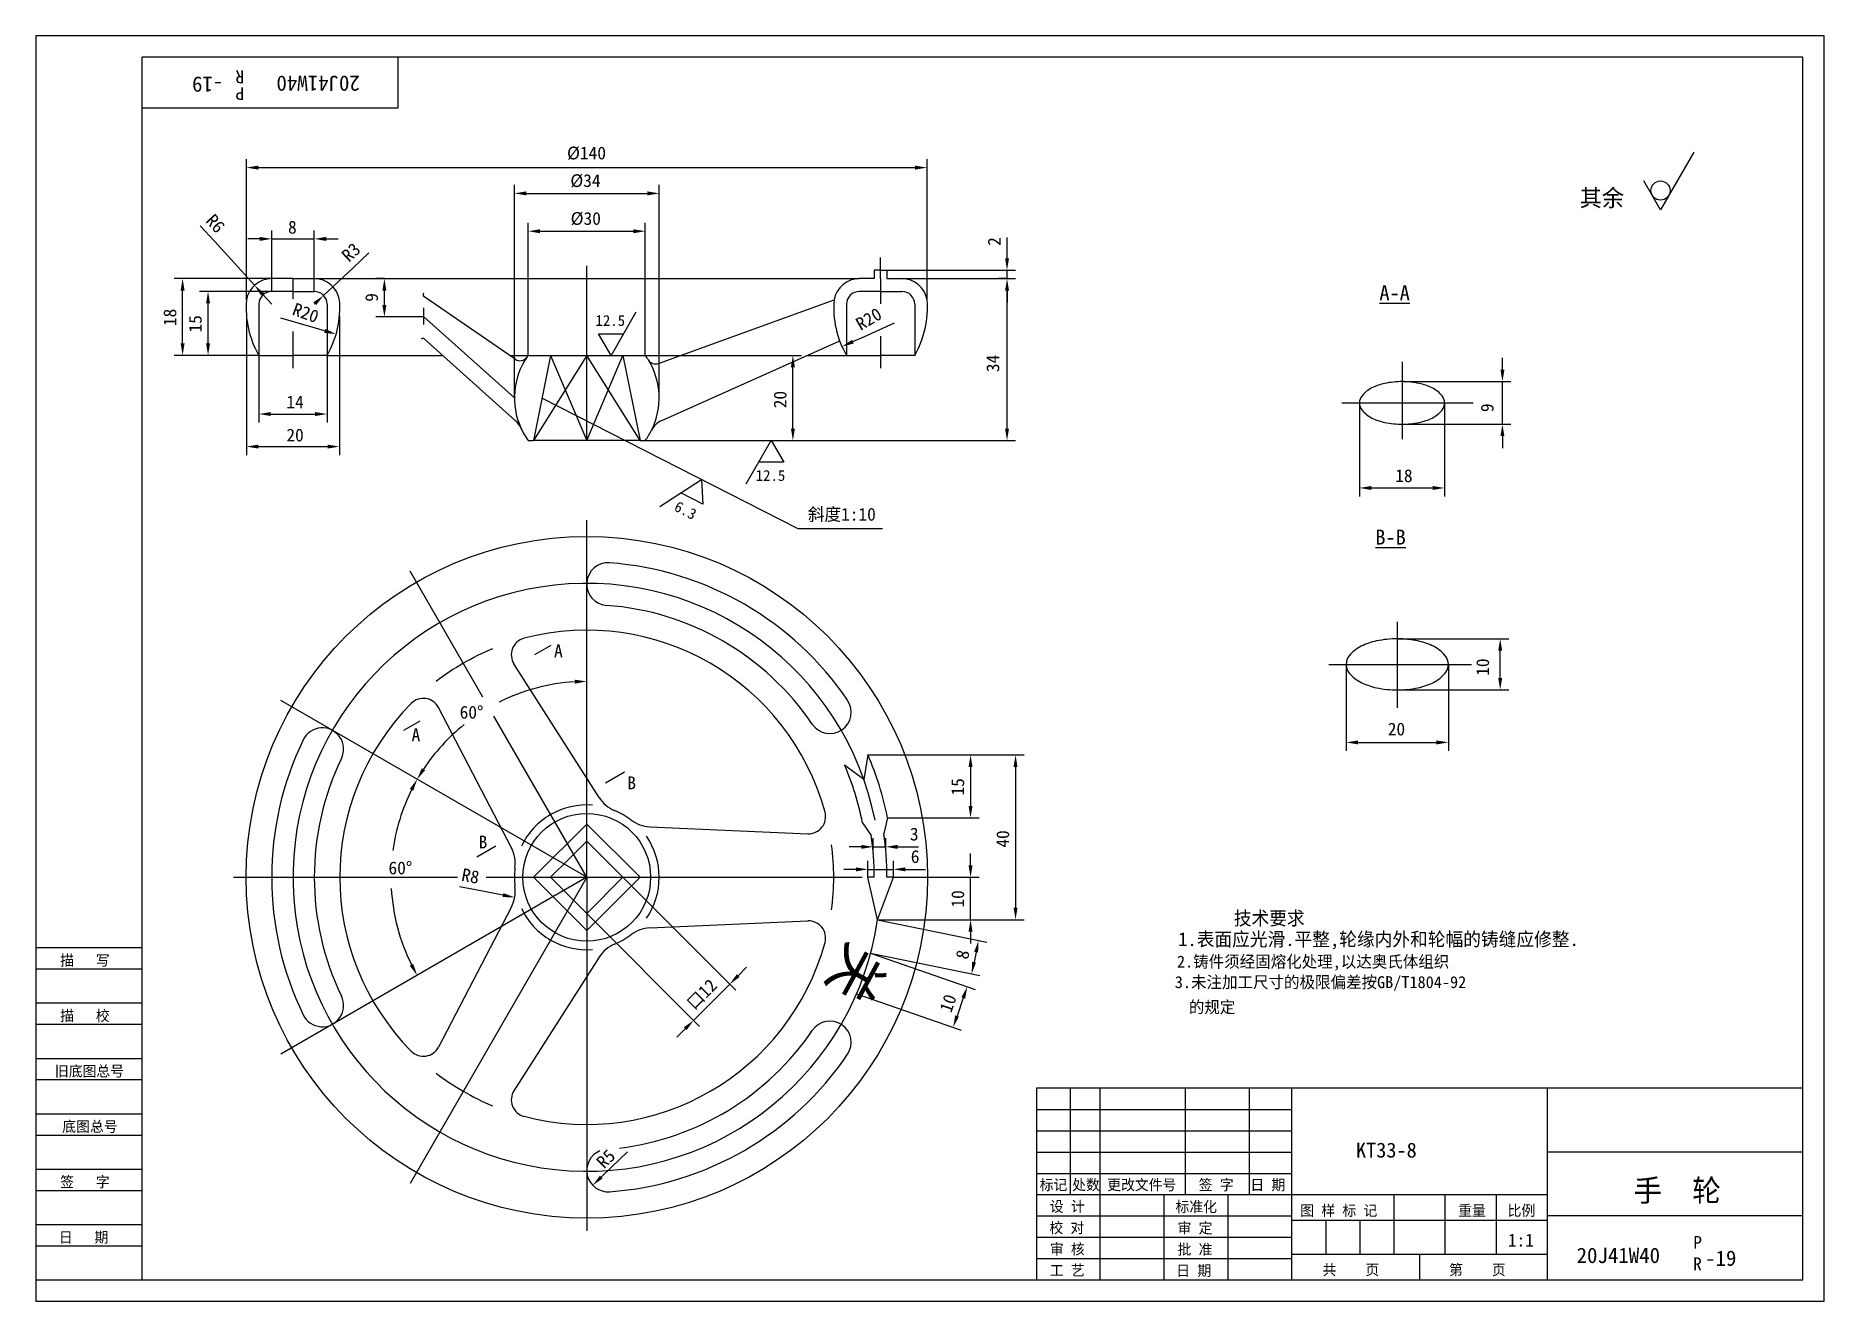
# Model space of a CAD drawing. Header units: metres. Extents: x 0 to 420, y 0 to 297.
import ezdxf

# ---------------------------------------------------------------- set-up
doc = ezdxf.new("R2010")
doc.units = ezdxf.units.M
for name, color, linetype in [('B', 3, 'Continuous'), ('C', 6, 'Continuous'), ('D', 1, 'Continuous'), ('FL', 5, 'Continuous'), ('T', 7, 'Continuous'), ('TL', 4, 'Continuous')]:
    doc.layers.add(name, color=color, linetype=linetype)

# ---------------------------------------------------------------- blocks, each defined once
blk = doc.blocks.new('TUKUN3')
at = {"layer": 'FL'}
for p, q in [((0, 297), (0, 0)), ((420, 297), (0, 297)), ((420, 0), (420, 297)), ((0, 78), (25, 78)), ((0, 70), (25, 70)), ((0, 65), (25, 65)), ((0, 57), (25, 57)), ((0, 52), (25, 52)), ((243, 25), (243, 50)), ((250, 5), (250, 50)), ((270, 25), (270, 50)), ((285, 25), (285, 50)), ((0, 44), (25, 44)), ((235, 45), (295, 45)), ((0, 39), (25, 39)), ((235, 40), (295, 40)), ((235, 35), (295, 35)), ((0, 31), (25, 31)), ((235, 30), (295, 30)), ((0, 26), (25, 26)), ((280, 5), (280, 25)), ((0, 18), (25, 18)), ((235, 20), (295, 20)), ((0, 13), (25, 13)), ((235, 15), (295, 15)), ((235, 10), (295, 10)), ((0, 0), (420, 0))]:
    blk.add_line(p, q, dxfattribs=at)
at = {"layer": 'TL'}
for p, q in [((25, 5), (25, 292)), ((415, 292), (25, 292)), ((85, 292), (85, 280)), ((415, 5), (415, 292)), ((85, 280), (25, 280)), ((0, 83), (25, 83)), ((235, 50), (235, 5)), ((415, 50), (235, 50)), ((295, 5), (295, 50)), ((355, 5), (355, 50)), ((415, 35), (355, 35)), ((355, 25), (235, 25)), ((265, 5), (265, 25)), ((319, 11), (319, 25)), ((331, 11), (331, 25)), ((343, 11), (343, 25)), ((295, 19), (355, 19)), ((303, 11), (303, 19)), ((311, 11), (311, 19)), ((415, 20), (355, 20)), ((355, 11), (295, 11)), ((325, 5), (325, 11)), ((0, 5), (415, 5))]:
    blk.add_line(p, q, dxfattribs=at)
at = {"layer": 'T'}
for s, p in [('描   写', (5.74, 78.76)), ('描   校', (5.74, 65.76)), ('旧底图总号', (4.49, 52.76)), ('底图总号', (6.22, 39.76)), ('签   字', (5.74, 26.76)), ('标记', (235.75, 26.07)), ('处数', (243.38, 26.07)), ('更改文件号', (251.61, 26.07)), ('签 字', (273.1, 26.07)), ('日 期', (285.23, 26.07)), ('设 计', (238.14, 20.99)), ('标准化', (267.65, 20.93)), ('图 样 标 记', (296.95, 20.04)), ('重量', (334.03, 20.04)), ('比例', (345.64, 20.04)), ('校 对', (238.05, 15.99)), ('审 定', (268.13, 15.93)), ('日   期', (5.45, 13.76)), ('审 核', (238.14, 10.99)), ('批 准', (268.13, 10.93)), ('工 艺', (238.14, 5.99)), ('日 期', (267.84, 5.93)), ('共    页', (302.18, 6.13)), ('第    页', (331.9, 6.13))]:
    blk.add_text(s, height=2.5, dxfattribs=at).set_placement(p)

msp = doc.modelspace()

# ---------------------------------------------------------------- linework, layer by layer
at = {"layer": 'B'}
for p, q in [((116.9, 99.49), (129.4, 111.99)), ((129.4, 111.99), (141.9, 99.49)), ((129.4, 86.99), (116.9, 99.49)), ((141.9, 99.49), (129.4, 86.99))]:
    msp.add_line(p, q, dxfattribs=at)
at = {"layer": 'C'}
for p, q in [((198.4, 240), (198.4, 245)), ((60.4, 240), (60.4, 235.23)), ((129.4, 222), (129.4, 243)), ((198.4, 240), (198.4, 234.12)), ((91.12, 231), (112.4, 212)), ((60.4, 227.6), (60.4, 219)), ((198.4, 226.5), (198.4, 219)), ((320.85, 220.5), (320.85, 202.33)), ((306.75, 210.83), (337.58, 210.83)), ((129.4, 99.49), (129.4, 183.29)), ((104.99, 141.76), (87.9, 171.37)), ((319.73, 159.45), (319.73, 139.25)), ((303.65, 149.47), (337.15, 149.47)), ((129.4, 99.49), (57.52, 140.99)), ((129.4, 99.49), (107.56, 137.31)), ((46.4, 99.49), (99.03, 99.49)), ((129.4, 99.49), (57.52, 57.99)), ((129.4, 99.49), (87.9, 27.61)), ((105.75, 99.49), (194.05, 99.49)), ((129.4, 99.49), (129.4, 16.49))]:
    msp.add_line(p, q, dxfattribs=at)
msp.add_arc((129.4, 99.49), 69, 11.18, 351.72, dxfattribs=at)
at = {"layer": 'D'}
for p, q in [((389.37, 269.69), (381.56, 256.17)), ((49.48, 234.99), (49.48, 268.06)), ((52.28, 266.06), (206.51, 266.06)), ((209.31, 234.99), (209.31, 268.06)), ((112.4, 212), (112.4, 262.01)), ((146.4, 212), (146.4, 262.01)), ((381.56, 256.17), (377.66, 262.93)), ((115.2, 260.01), (143.6, 260.01)), ((41.94, 248.77), (38.61, 252.43)), ((115.65, 222), (115.65, 253.13)), ((143.14, 222), (143.14, 253.13)), ((51.36, 238.44), (41.94, 248.77)), ((52.6, 249.33), (49.8, 249.33)), ((55.4, 240), (55.4, 251.33)), ((55.4, 249.33), (65.4, 249.33)), ((65.4, 240), (65.4, 251.33)), ((68.2, 249.33), (71, 249.33)), ((118.45, 251.13), (140.34, 251.13)), ((228.09, 247.6), (228.09, 249.69)), ((74.52, 242.57), (78.23, 246.05)), ((228.09, 244.8), (228.09, 247.6)), ((55.4, 240), (32.49, 240)), ((67.58, 236.05), (74.52, 242.57)), ((81.87, 240), (79.87, 240)), ((199.9, 242), (230.09, 242)), ((203.4, 240), (230.09, 240)), ((228.09, 240), (226.09, 240)), ((228.09, 240), (228.09, 242)), ((34.49, 224.8), (34.49, 237.2)), ((55.4, 237), (38.46, 237)), ((53.24, 236.37), (55.4, 234)), ((81.87, 233.8), (81.87, 237.2)), ((228.09, 204.8), (228.09, 237.2)), ((228.09, 237.2), (228.09, 234.4)), ((40.46, 224.8), (40.46, 234.2)), ((49.48, 231.19), (49.48, 198.58)), ((65.54, 234.14), (65.4, 234)), ((71.31, 231.19), (71.31, 198.58)), ((91.12, 231), (79.87, 231)), ((140.94, 232.14), (135.09, 222)), ((65.15, 228.53), (57.52, 230.74)), ((67.84, 227.75), (65.15, 228.53)), ((132.16, 227.07), (138.02, 227.07)), ((135.09, 222), (132.16, 227.07)), ((194.44, 226.36), (201.69, 229.62)), ((191.89, 225.21), (194.44, 226.36)), ((38.46, 222), (32.49, 222)), ((52.4, 222), (38.46, 222)), ((52.4, 222), (52.4, 206.22)), ((68.4, 222), (68.4, 206.22)), ((151.46, 222), (179.8, 222)), ((177.8, 204.8), (177.8, 219.2)), ((344.43, 218.63), (344.43, 221.43)), ((320.85, 215.83), (346.43, 215.83)), ((344.43, 205.83), (344.43, 215.83)), ((118.89, 211.98), (178.98, 181.37)), ((310.85, 210.83), (310.85, 188.87)), ((330.85, 210.83), (330.85, 188.87)), ((55.2, 208.22), (65.6, 208.22)), ((320.85, 205.83), (346.43, 205.83)), ((143.14, 202), (179.8, 202)), ((166.85, 191.86), (172.71, 202)), ((172.71, 202), (175.64, 196.93)), ((179.8, 202), (230.09, 202)), ((344.43, 203.03), (344.43, 200.23)), ((52.28, 200.58), (68.51, 200.58)), ((175.64, 196.93), (169.78, 196.93)), ((146.55, 186.51), (156.37, 192.89)), ((156.67, 187.04), (151.46, 189.7)), ((156.37, 192.89), (156.67, 187.04)), ((313.65, 190.87), (328.05, 190.87)), ((178.98, 181.37), (198.87, 181.37)), ((319.73, 155.47), (345.9, 155.47)), ((343.9, 146.27), (343.9, 152.67)), ((307.73, 149.47), (307.73, 129.15)), ((331.73, 149.47), (331.73, 129.15)), ((319.73, 143.47), (345.9, 143.47)), ((310.53, 131.15), (328.93, 131.15)), ((195.42, 128.2), (221.52, 128.2)), ((221.52, 128.2), (232.09, 128.2)), ((219.52, 125.4), (219.52, 116.25)), ((230.09, 125.4), (230.09, 92.35)), ((200.03, 113.45), (221.52, 113.45)), ((193.84, 106.64), (191.04, 106.64)), ((196.64, 105.38), (196.64, 108.64)), ((196.64, 106.64), (199.59, 106.64)), ((199.59, 106.08), (199.59, 108.64)), ((202.39, 106.64), (205.19, 106.64)), ((205.19, 106.64), (207.28, 106.64)), ((219.52, 102.29), (219.52, 105.09)), ((192.6, 101.36), (189.8, 101.36)), ((195.4, 99.49), (195.4, 103.36)), ((195.4, 101.36), (201.4, 101.36)), ((201.4, 99.49), (201.4, 103.36)), ((204.2, 101.36), (207, 101.36)), ((207, 101.36), (208.94, 101.36)), ((104.53, 96.3), (99.53, 97.25)), ((137.88, 99.49), (164.38, 72.99)), ((201.4, 99.49), (221.52, 99.49)), ((219.52, 89.55), (219.52, 99.49)), ((109.71, 95.31), (104.53, 96.3)), ((129.4, 91), (155.89, 64.51)), ((197.68, 89.55), (223.36, 84.28)), ((197.68, 89.55), (221.52, 89.55)), ((221.52, 89.55), (232.09, 89.55)), ((219.52, 86.75), (219.52, 83.95)), ((196.06, 81.69), (221.74, 76.41)), ((196.06, 81.69), (220.63, 73.16)), ((220.84, 81.94), (220.35, 79.55)), ((164.94, 76.39), (166.92, 78.37)), ((162.96, 74.41), (154.48, 65.92)), ((192.75, 72.15), (217.32, 63.62)), ((217.82, 71.17), (216.35, 66.92)), ((152.5, 63.94), (150.52, 61.96)), ((135.29, 31.54), (138.96, 35.07)), ((132.81, 29.14), (135.29, 31.54))]:
    msp.add_line(p, q, dxfattribs=at)
msp.add_circle((381.56, 260.68), 2.25, dxfattribs=at)
for start, end in [(93.49, 116.54), (128.82, 146.51), (153.49, 172.15), (183.24, 206.51)]:
    msp.add_arc((129.4, 99.49), 45.99, start, end, dxfattribs=at)
for points in [[(52.28, 266.53), (52.28, 265.59), (49.48, 266.06)], [(206.51, 266.53), (206.51, 265.59), (209.31, 266.06)], [(115.2, 260.48), (115.2, 259.54), (112.4, 260.01)], [(143.6, 260.48), (143.6, 259.54), (146.4, 260.01)], [(52.6, 249.8), (52.6, 248.86), (55.4, 249.33)], [(68.2, 249.8), (68.2, 248.86), (65.4, 249.33)], [(118.45, 251.59), (118.45, 250.66), (115.65, 251.13)], [(140.34, 251.59), (140.34, 250.66), (143.14, 251.13)], [(227.63, 244.8), (228.56, 244.8), (228.09, 242)], [(34.02, 237.2), (34.95, 237.2), (34.49, 240)], [(81.4, 237.2), (82.34, 237.2), (81.87, 240)], [(227.63, 237.2), (228.56, 237.2), (228.09, 240)], [(227.63, 237.2), (228.56, 237.2), (228.09, 240)], [(39.99, 234.2), (40.93, 234.2), (40.46, 237)], [(52.9, 236.05), (53.59, 236.68), (51.36, 238.44)], [(65.86, 233.8), (65.22, 234.48), (67.58, 236.05)], [(81.4, 233.8), (82.34, 233.8), (81.87, 231)], [(67.71, 227.3), (67.97, 228.2), (70.53, 226.97)], [(34.02, 224.8), (34.95, 224.8), (34.49, 222)], [(39.99, 224.8), (40.93, 224.8), (40.46, 222)], [(192.08, 224.78), (191.7, 225.63), (189.34, 224.06)], [(177.34, 219.2), (178.27, 219.2), (177.8, 222)], [(343.96, 218.63), (344.9, 218.63), (344.43, 215.83)], [(55.2, 208.69), (55.2, 207.76), (52.4, 208.22)], [(65.6, 208.69), (65.6, 207.76), (68.4, 208.22)], [(343.96, 203.03), (344.9, 203.03), (344.43, 205.83)], [(177.34, 204.8), (178.27, 204.8), (177.8, 202)], [(227.63, 204.8), (228.56, 204.8), (228.09, 202)], [(52.28, 201.05), (52.28, 200.12), (49.48, 200.58)], [(68.51, 201.05), (68.51, 200.12), (71.31, 200.58)], [(313.65, 191.34), (313.65, 190.4), (310.85, 190.87)], [(328.05, 191.34), (328.05, 190.4), (330.85, 190.87)], [(343.44, 152.67), (344.37, 152.67), (343.9, 155.47)], [(126.58, 145.86), (126.61, 144.93), (129.4, 145.48)], [(343.44, 146.27), (344.37, 146.27), (343.9, 143.47)], [(310.53, 131.62), (310.53, 130.68), (307.73, 131.15)], [(328.93, 131.62), (328.93, 130.68), (331.73, 131.15)], [(219.06, 125.4), (219.99, 125.4), (219.52, 128.2)], [(229.62, 125.4), (230.55, 125.4), (230.09, 128.2)], [(87.83, 120.24), (88.65, 119.8), (89.56, 122.49)], [(91.43, 124.62), (90.64, 125.11), (89.56, 122.49)], [(219.06, 116.25), (219.99, 116.25), (219.52, 113.45)], [(193.84, 107.11), (193.84, 106.17), (196.64, 106.64)], [(202.39, 107.11), (202.39, 106.17), (199.59, 106.64)], [(192.6, 101.83), (192.6, 100.89), (195.4, 101.36)], [(204.2, 101.83), (204.2, 100.89), (201.4, 101.36)], [(219.06, 102.29), (219.99, 102.29), (219.52, 99.49)], [(109.62, 94.85), (109.8, 95.77), (112.46, 94.79)], [(219.06, 86.75), (219.99, 86.75), (219.52, 89.55)], [(229.62, 92.35), (230.55, 92.35), (230.09, 89.55)], [(220.38, 82.03), (221.29, 81.84), (221.4, 84.68)], [(88.65, 79.18), (87.83, 78.74), (89.56, 76.49)], [(164.61, 76.72), (165.27, 76.06), (162.96, 74.41)], [(219.89, 79.65), (220.8, 79.46), (219.78, 76.81)], [(217.38, 71.32), (218.26, 71.02), (218.74, 73.81)], [(152.17, 64.27), (152.83, 63.61), (154.48, 65.92)], [(215.91, 67.08), (216.79, 66.77), (215.43, 64.28)], [(133.13, 28.81), (132.49, 29.48), (130.79, 27.2)]]:
    msp.add_solid(points, dxfattribs=at)
at = {"layer": 'FL'}
for p, q in [((129.4, 222), (116.9, 202)), ((120.9, 222), (129.4, 202)), ((129.4, 202), (137.9, 222)), ((141.9, 202), (129.4, 222)), ((0, 0), (210, 0)), ((0, 0), (210, 0)), ((0, 0), (210, 0))]:
    msp.add_line(p, q, dxfattribs=at)
at = {"layer": 'TL'}
for p, q in [((60.4, 240), (55.4, 240)), ((55.4, 237), (55.4, 240)), ((60.4, 240), (65.4, 240)), ((65.4, 240), (193.4, 240)), ((65.4, 237), (65.4, 240)), ((196.9, 240), (193.4, 240)), ((196.9, 242), (196.9, 240)), ((198.4, 242), (196.9, 242)), ((198.4, 242), (199.9, 242)), ((199.9, 242), (199.9, 240)), ((199.9, 240), (203.4, 240)), ((60.4, 237), (55.4, 237)), ((60.4, 237), (65.4, 237)), ((112.59, 221.09), (91.12, 235.81)), ((198.4, 237), (193.4, 237)), ((198.4, 237), (203.4, 237)), ((52.4, 234), (52.4, 222)), ((68.4, 234), (68.4, 222)), ((91.12, 229.23), (91.12, 233.15)), ((146.23, 220.11), (187.48, 235)), ((190.4, 234), (190.4, 222)), ((206.4, 234), (206.4, 222)), ((112.69, 206.65), (91.12, 225.96)), ((147.04, 206.74), (188.79, 225.39)), ((52.4, 222), (60.4, 222)), ((68.4, 222), (60.4, 222)), ((68.4, 222), (95.55, 222)), ((111.27, 222), (115.65, 222)), ((115.65, 222), (120.9, 222)), ((120.9, 222), (116.9, 202)), ((120.9, 222), (137.9, 222)), ((129.4, 202), (129.4, 222)), ((137.9, 222), (141.9, 202)), ((137.9, 222), (143.14, 222)), ((143.14, 222), (151.46, 222)), ((181.2, 222), (190.4, 222)), ((190.4, 222), (198.4, 222)), ((206.4, 222), (198.4, 222)), ((115.65, 202), (116.9, 202)), ((141.9, 202), (116.9, 202)), ((141.9, 202), (143.14, 202)), ((117.23, 151.78), (121.03, 153.97)), ((132.27, 118.26), (112.3, 149.56)), ((111.7, 106.38), (94.58, 139.33)), ((90.19, 136.17), (86.39, 133.97)), ((195.42, 128.2), (194.45, 122.48)), ((133.76, 121.64), (138.22, 124.21)), ((194.45, 122.48), (189.92, 125.8)), ((200.03, 113.45), (199.14, 109.81)), ((144.21, 111.37), (181.31, 109.72)), ((194.14, 112.29), (196.18, 109.32)), ((108.03, 106.78), (103.58, 104.21)), ((125.15, 103.73), (129.4, 107.97)), ((129.4, 107.97), (137.88, 99.49)), ((120.91, 99.49), (125.15, 103.73)), ((129.4, 91), (120.91, 99.49)), ((137.88, 99.49), (129.4, 91)), ((197.68, 89.55), (195.4, 99.49)), ((196.9, 99.49), (195.4, 99.49)), ((197.68, 89.55), (201.4, 99.49)), ((201.4, 99.49), (199.9, 99.49)), ((111.7, 92.59), (94.58, 59.64)), ((144.21, 87.61), (181.31, 89.26)), ((132.27, 80.72), (112.3, 49.41))]:
    msp.add_line(p, q, dxfattribs=at)
for points in [[(320.85, 215.83, 0.05), (316.8, 215.41, 0.06), (313.78, 214.36, 0.1), (311.46, 212.52, 0.17), (310.85, 210.83, 0.17), (311.46, 209.13, 0.1), (313.78, 207.29, 0.06), (316.8, 206.24, 0.05), (320.85, 205.83, 0.05), (324.89, 206.24, 0.06), (327.92, 207.29, 0.1), (330.24, 209.13, 0.17), (330.85, 210.83, 0.17), (330.24, 212.52, 0.1), (327.92, 214.36, 0.06), (324.89, 215.41, 0.05)], [(319.73, 155.47, 0.05), (314.88, 154.97, 0.06), (311.25, 153.71, 0.1), (308.47, 151.5, 0.17), (307.73, 149.47, 0.17), (308.47, 147.43, 0.1), (311.25, 145.22, 0.06), (314.88, 143.96, 0.05), (319.73, 143.47, 0.05), (324.59, 143.96, 0.06), (328.22, 145.22, 0.1), (331, 147.43, 0.17), (331.73, 149.47, 0.17), (331, 151.5, 0.1), (328.22, 153.71, 0.06), (324.59, 154.97, 0.05)]]:
    msp.add_lwpolyline(points, format="xyb", close=True, dxfattribs=at)
for radius in [80, 15]:
    msp.add_circle((129.4, 99.49), radius, dxfattribs=at)
for centre, radius, start, end in [((55.4, 234), 6, 90, 170.51), ((65.4, 234), 6, 9.49, 90), ((193.4, 234), 6, 90, 170.51), ((203.4, 234), 6, 9.49, 90), ((55.4, 234), 3, 90, 180), ((65.4, 234), 3, 0, 90), ((91.48, 236.21), 0.54, 138.09, 227.82), ((193.4, 234), 3, 90, 180), ((203.4, 234), 3, 0, 90), ((71.4, 233.09), 22, 175.05, 210.27), ((49.4, 233.09), 22, 329.73, 4.95), ((209.4, 233.09), 22, 175.05, 210.27), ((187.4, 233.09), 22, 329.73, 4.95), ((90.95, 225.45), 0.55, 71.25, 141.78), ((129.4, 212), 17, 145.57, 204.37), ((113.72, 222.74), 2, 235.58, 325.57), ((129.4, 212), 17, 143.97, 145.57), ((129.4, 212), 17, 31.74, 36.03), ((145.55, 222), 2, 211.74, 289.85), ((129.4, 212), 17, 333.48, 31.74), ((109.36, 202.92), 5, 24.37, 48.15), ((149.08, 202.18), 5, 114.07, 153.48), ((129.4, 212), 17, 204.37, 216.03), ((129.4, 212), 17, 323.97, 333.48), ((134.39, 168.31), 5, 85.85, 265.85), ((129.4, 99.49), 74, 34.15, 85.85), ((129.4, 99.49), 64, 34.15, 85.85), ((115.67, 151.71), 4, 104.72, 212.54), ((129.4, 99.49), 58, 15.28, 104.72), ((129.4, 99.49), 58, 112.47, 120), ((129.4, 99.49), 58, 120, 127.53), ((129.4, 99.49), 58, 135.28, 224.72), ((91.03, 137.49), 4, 27.46, 135.28), ((186.5, 138.22), 5, 214.15, 34.15), ((67.3, 129.57), 5, 334.15, 154.15), ((129.4, 99.49), 74, 154.15, 205.85), ((129.4, 99.49), 64, 154.15, 205.85), ((129.4, 99.49), 72, 11.18, 23.5), ((129.4, 99.49), 66, 11.18, 23.5), ((139.02, 122.56), 8, 212.54, 247.37), ((129.4, 99.49), 17, 120, 154.47), ((129.4, 99.49), 17, 85.53, 120), ((129.4, 99.49), 17, 52.63, 67.37), ((181.49, 113.72), 4, 267.46, 15.28), ((144.57, 119.36), 8, 232.63, 267.46), ((129.4, 99.49), 67.5, 0, 8.37), ((129.4, 99.49), 70.5, 0, 8.42), ((104.6, 102.69), 8, 352.63, 27.46), ((129.4, 99.49), 17, 0, 34.47), ((129.4, 99.49), 58, 0, 7.53), ((129.4, 99.49), 17, 172.63, 187.37), ((104.6, 96.28), 8, 332.54, 7.37), ((129.4, 99.49), 17, 325.53, 360), ((129.4, 99.49), 58, 352.47, 0), ((129.4, 99.49), 17, 205.53, 240), ((181.49, 85.26), 4, 344.72, 92.54), ((129.4, 99.49), 58, 255.28, 344.72), ((129.4, 99.49), 17, 240, 274.47), ((129.4, 99.49), 17, 292.63, 307.37), ((144.57, 79.62), 8, 92.54, 127.37), ((139.02, 76.41), 8, 112.63, 147.46), ((67.3, 69.41), 5, 205.85, 25.85), ((129.4, 99.49), 64, 276.92, 325.85), ((186.5, 60.75), 5, 325.85, 145.85), ((91.03, 61.49), 4, 224.72, 332.54), ((129.4, 99.49), 74, 274.15, 325.85), ((129.4, 99.49), 58, 232.47, 240), ((129.4, 99.49), 58, 240, 247.53), ((115.67, 47.26), 4, 147.46, 255.28), ((134.39, 30.67), 5, 112.7, 274.15)]:
    msp.add_arc(centre, radius, start, end, dxfattribs=at)

# ---------------------------------------------------------------- block references
at = {"layer": 'D'}
msp.add_blockref('TUKUN3', (0, 0), dxfattribs=at)

# ---------------------------------------------------------------- texts
for s, height, rotation, p in [('-19', 3.6, 180, (44.05, 287.38)), ('R', 3, 180, (48.93, 288.86)), ('20J41W40', 3.6, 180, (76.11, 287.61)), ('P', 3, 180, (48.93, 284.94)), ('R6', 3, 312.33, (39.71, 253.44)), ('R3', 3, 43.21, (73.56, 243.72)), ('2', 3, 90, (226.59, 247.69)), ('9', 3, 90, (80.37, 234.57)), ('18', 3, 90, (32.99, 228.86)), ('15', 3, 90, (38.96, 227.36)), ('R20', 3, 340, (60.01, 231.61)), ('R20', 3, 30, (193.71, 227.73)), ('34', 3, 90, (226.26, 218.05)), ('20', 3, 90, (176.3, 209.57)), ('9', 3, 90, (342.34, 208.68)), ('6.3', 2.55, 333, (149.69, 185.67)), ('10', 3, 90, (341.29, 146.78)), ('15', 3, 90, (218.02, 118.68)), ('40', 3, 90, (228.59, 106.45)), ('R8', 3, 349.23, (99.81, 98.72)), ('10', 3, 90, (218.02, 92.38)), ('8', 3, 78.39, (218.92, 80.07)), ('口12', 3, 45, (154.62, 68.18)), ('10', 3, 70.86, (214.97, 67.51)), ('R5', 3, 43.98, (133.44, 30.94))]:
    msp.add_text(s, height=height, rotation=rotation, dxfattribs=at).set_placement(p)
for s, height, p in [('%%c140', 3, (124.76, 267.99)), ('%%C34', 3, (125.54, 261.51)), ('其余', 4, (362.58, 256.95)), ('8', 3, (59.24, 250.58)), ('%%C30', 3, (125.61, 252.63)), ('%%UA-A%%U', 3.5, (315.54, 234.92)), ('12.5', 2.55, (131.45, 228.91)), ('14', 3, (58.85, 209.53)), ('20', 3, (58.85, 201.79)), ('12.5', 2.55, (169.07, 192.53)), ('18', 3, (319.25, 192.25)), ('斜度1:10', 3, (181.31, 183.2)), ('%%UB-B%%U', 3.5, (314.59, 177.59)), ('A', 3, (121.71, 151.15)), ('60%%d', 3, (99.54, 136.74)), ('A', 3, (88.25, 131.43)), ('20', 3, (317.5, 132.79)), ('B', 3, (138.91, 120.16)), ('B', 3, (103.99, 106.27)), ('3', 3, (205.28, 108.14)), ('6', 3, (205.49, 102.86)), ('60%%d', 3, (82.83, 100.19)), ('      技术要求', 3.2, (268.28, 88.28)), ('1.表面应光滑.平整,轮缘内外和轮幅的铸缝应修整.', 3.2, (268.28, 83.36)), ('2.铸件须经固熔化处理,以达奥氏体组织', 2.8, (268, 78.31)), ('3.未注加工尺寸的极限偏差按GB/T1804-92', 2.8, (267.49, 73.49)), ('  的规定', 2.8, (266.98, 67.64)), ('KT33-8', 3.5, (310.02, 33.72)), ('手  轮', 5.18, (375.21, 23.4)), ('1:1', 3, (345.7, 12.83)), ('P', 3, (389.25, 12.3)), ('20J41W40', 3.6, (361.85, 8.96)), ('R', 3, (389.19, 7.27)), ('-19', 3.6, (392.03, 8.3))]:
    msp.add_text(s, height=height, dxfattribs=at).set_placement(p)
at = {"layer": 'TL'}
msp.add_text('关', height=10, rotation=241.5, dxfattribs=at).set_placement((191.54, 84.82))

doc.saveas('drawing.dxf')
